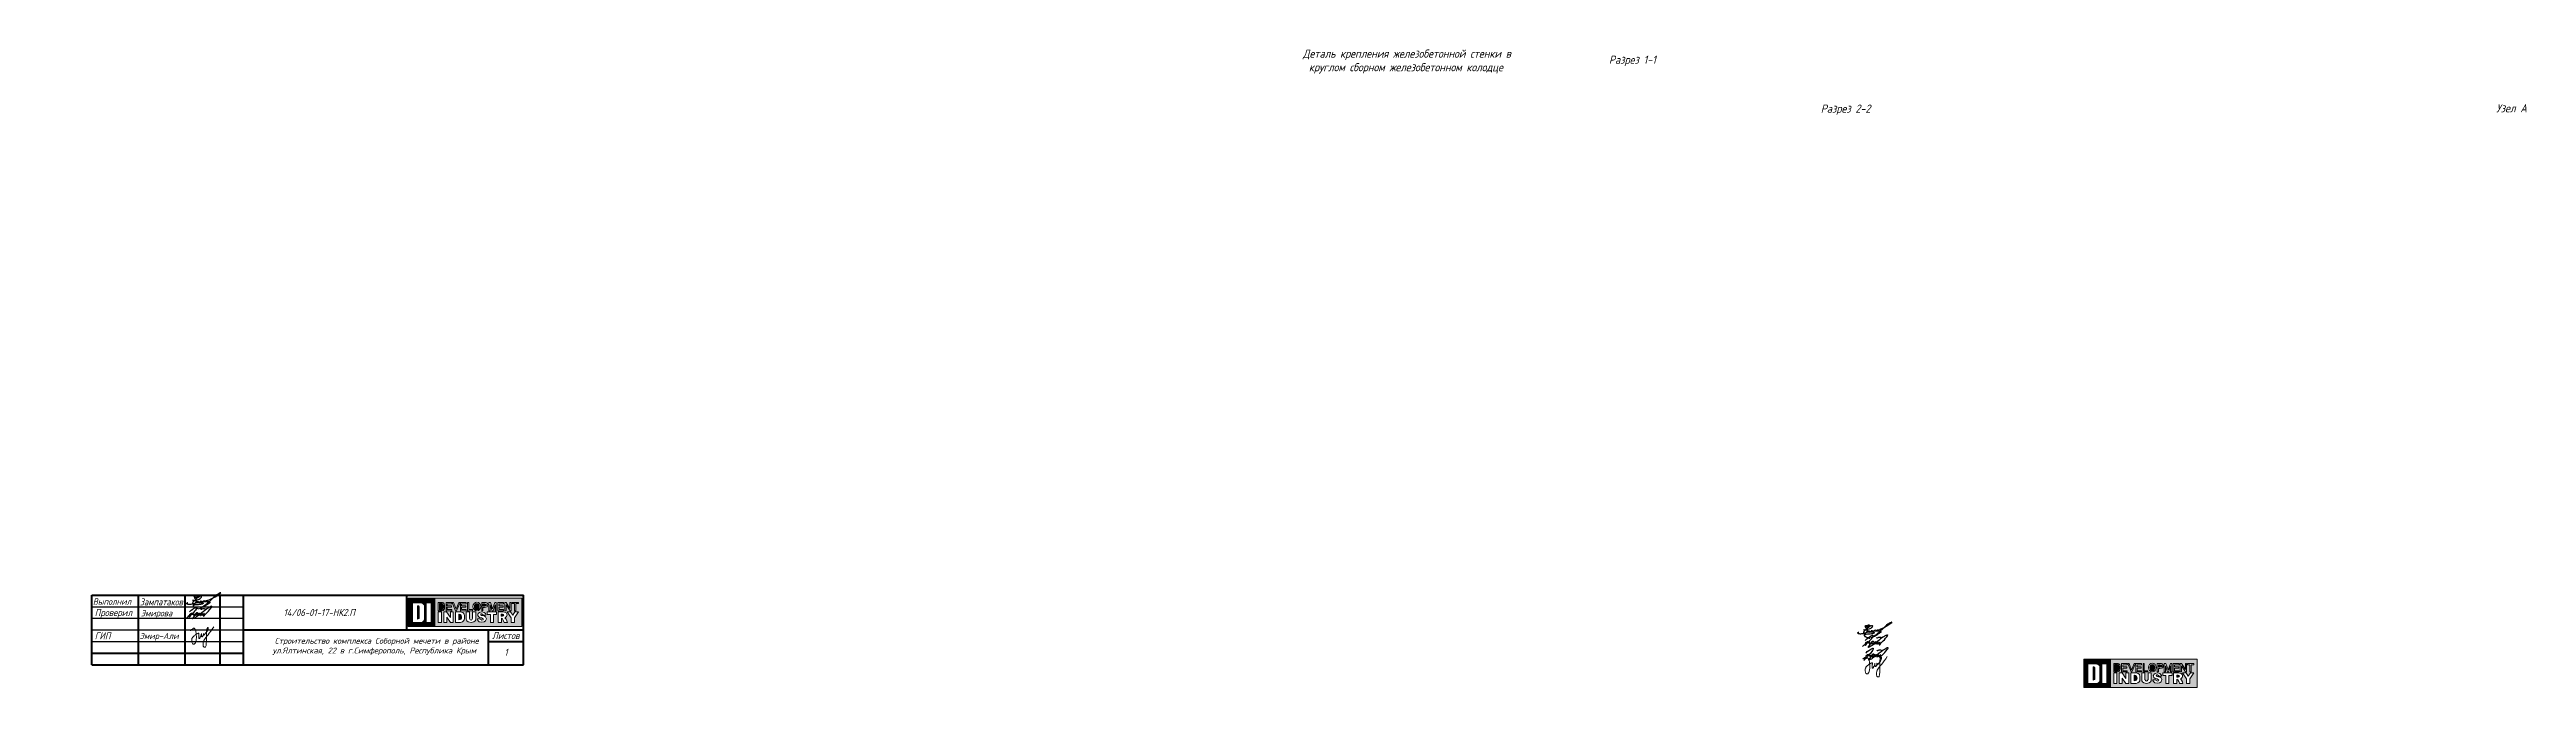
# Model space of a CAD drawing. Header units: millimetres. Extents: x 41097286 to 44249727, y 21258419 to 22595975.
# Drawn here: x 43718762 to 44249727, y 21995474 to 22132366 of the extents above; entities that cross this region are included whole.
import ezdxf
from ezdxf.enums import TextEntityAlignment as Align

# ---------------------------------------------------------------- set-up
doc = ezdxf.new("R2010")
doc.units = ezdxf.units.MM
doc.set_wipeout_variables(frame=1)
doc.layers.add('Слой 2', color=7, linetype='Continuous')
doc.styles.add('note', font='isocpeur.ttf', dxfattribs={"width": 0.9, "oblique": 15})

# ---------------------------------------------------------------- blocks, each defined once
blk = doc.blocks.new('DI')
at = {"layer": 'Слой 2', "true_color": 0xf7931d}
h = blk.add_hatch(color=30, dxfattribs=at)
h.dxf.hatch_style = 2
h.paths.add_polyline_path([(-1796, 420), (-1796, -450), (-975, -450), (-975, 420)])
edge = h.paths.add_edge_path()
edge.add_spline(control_points=[(-1300, -226), (-1300, -226), (-1303, -324), (-1401, -324), (-1498, -324), (-1668, -324), (-1668, -324), (-1668, -324), (-1668, 277), (-1668, 277), (-1668, 277), (-1399, 277), (-1399, 277), (-1399, 277), (-1300, 255), (-1300, 186), (-1300, 116), (-1300, -226), (-1300, -226)], knot_values=[0, 0, 0, 0, 1, 1, 1, 2, 2, 2, 3, 3, 3, 4, 4, 4, 5, 5, 5, 6, 6, 6, 6], degree=3, periodic=0)
h.paths.add_polyline_path([(-1087, -324), (-1243, -324), (-1243, 277), (-1087, 277)])
h = blk.add_hatch(color=30, dxfattribs=at)
h.dxf.hatch_style = 2
edge = h.paths.add_edge_path()
edge.add_spline(control_points=[(-1508, 186), (-1508, 186), (-1508, -223), (-1508, -223), (-1460, -223), (-1457, -193), (-1457, -193), (-1457, -193), (-1457, 119), (-1457, 156), (-1457, 192), (-1508, 186), (-1508, 186)], knot_values=[0, 0, 0, 0, 1, 1, 1, 2, 2, 2, 3, 3, 3, 4, 4, 4, 4], degree=3, periodic=0)
at = {"layer": 'Слой 2', "true_color": 0x231f20}
h = blk.add_hatch(color=250, dxfattribs=at)
h.dxf.hatch_style = 2
h.paths.add_polyline_path([(-975, 420), (-975, -450), (1699, -450), (1699, 420)])
h.paths.add_polyline_path([(1176, 292), (1217, 292), (1335, 110), (1335, 292), (1373, 292), (1373, 32), (1338, 32), (1217, 215), (1217, 32), (1176, 32)])
h.paths.add_polyline_path([(682, 292), (732, 292), (800, 97), (874, 292), (916, 292), (916, 32), (877, 32), (877, 215), (815, 32), (787, 32), (722, 215), (722, 32), (682, 32)])
edge = h.paths.add_edge_path()
edge.add_spline(control_points=[(465, 292), (465, 292), (583, 292), (583, 292), (583, 292), (654, 282), (654, 225), (654, 167), (623, 138), (551, 139), (502, 140), (502, 140), (502, 140), (502, 140), (502, 32), (502, 32), (502, 32), (465, 32), (465, 32), (465, 32), (465, 292), (465, 292)], knot_values=[0, 0, 0, 0, 1, 1, 1, 2, 2, 2, 3, 3, 3, 4, 4, 4, 5, 5, 5, 6, 6, 6, 7, 7, 7, 7], degree=3, periodic=0)
h.paths.add_polyline_path([(28, 292), (66, 292), (66, 69), (177, 69), (177, 32), (28, 32)])
h.paths.add_polyline_path([(-401, 292), (-326, 86), (-242, 292), (-203, 292), (-313, 32), (-339, 32), (-442, 292)])
h.paths.add_polyline_path([(-634, 292), (-457, 292), (-457, 252), (-596, 251), (-596, 186), (-466, 186), (-466, 146), (-596, 146), (-596, 69), (-457, 69), (-457, 32), (-634, 32)])
h.paths.add_polyline_path([(-775, -324), (-872, -324), (-872, 1), (-775, 1)])
edge = h.paths.add_edge_path()
edge.add_spline(control_points=[(-761, 32), (-830, 32), (-872, 32), (-872, 32), (-872, 32), (-872, 292), (-872, 292), (-872, 292), (-753, 292), (-753, 292), (-753, 292), (-678, 277), (-678, 207), (-678, 136), (-678, 112), (-678, 112), (-678, 112), (-693, 32), (-761, 32)], knot_values=[0, 0, 0, 0, 1, 1, 1, 2, 2, 2, 3, 3, 3, 4, 4, 4, 5, 5, 5, 6, 6, 6, 6], degree=3, periodic=0)
h.paths.add_polyline_path([(-409, -324), (-500, -324), (-612, -162), (-612, -324), (-704, -324), (-704, 1), (-615, 1), (-500, -172), (-500, 1), (-409, 1)])
edge = h.paths.add_edge_path()
edge.add_spline(control_points=[(-68, -224), (-68, -224), (-90, -324), (-186, -324), (-282, -324), (-342, -324), (-342, -324), (-342, -324), (-342, 0), (-342, 0), (-342, 0), (-173, 0), (-173, 0), (-173, 0), (-68, -18), (-68, -106), (-68, -194), (-68, -224), (-68, -224)], knot_values=[0, 0, 0, 0, 1, 1, 1, 2, 2, 2, 3, 3, 3, 4, 4, 4, 5, 5, 5, 6, 6, 6, 6], degree=3, periodic=0)
h.paths.add_polyline_path([(-16, 252), (-155, 251), (-155, 186), (-26, 186), (-26, 146), (-155, 146), (-155, 69), (-16, 69), (-16, 32), (-193, 32), (-193, 292), (-16, 292)])
edge = h.paths.add_edge_path()
edge.add_spline(control_points=[(282, -225), (282, -225), (282, -324), (136, -324), (-10, -324), (-10, -225), (-10, -225), (-10, -225), (-10, 0), (-10, 0), (-10, 0), (88, 0), (88, 0), (88, 0), (88, -149), (88, -202), (88, -255), (136, -254), (136, -254), (136, -254), (185, -255), (185, -202), (185, -149), (185, 0), (185, 0), (185, 0), (282, 0), (282, 0), (282, 0), (282, -225), (282, -225)], knot_values=[0, 0, 0, 0, 1, 1, 1, 2, 2, 2, 3, 3, 3, 4, 4, 4, 5, 5, 5, 6, 6, 6, 7, 7, 7, 8, 8, 8, 9, 9, 9, 10, 10, 10, 10], degree=3, periodic=0)
edge = h.paths.add_edge_path()
edge.add_spline(control_points=[(196, 164), (196, 237), (250, 296), (316, 296), (383, 296), (436, 237), (436, 164), (436, 91), (383, 32), (316, 32), (250, 32), (196, 91), (196, 164)], knot_values=[0, 0, 0, 0, 1, 1, 1, 2, 2, 2, 3, 3, 3, 4, 4, 4, 4], degree=3, periodic=0)
edge = h.paths.add_edge_path()
edge.add_spline(control_points=[(608, -212), (606, -232), (594, -321), (463, -321), (332, -321), (334, -212), (334, -212), (334, -212), (426, -210), (426, -210), (426, -210), (437, -253), (471, -254), (518, -254), (513, -228), (513, -228), (513, -228), (521, -198), (463, -184), (361, -184), (345, -93), (345, -93), (345, -93), (346, 1), (471, 1), (596, 1), (595, -99), (595, -99), (595, -99), (505, -99), (505, -99), (505, -99), (507, -67), (471, -63), (435, -58), (443, -67), (437, -76), (431, -86), (427, -104), (504, -116), (582, -116), (609, -192), (608, -212)], knot_values=[0, 0, 0, 0, 1, 1, 1, 2, 2, 2, 3, 3, 3, 4, 4, 4, 5, 5, 5, 6, 6, 6, 7, 7, 7, 8, 8, 8, 9, 9, 9, 10, 10, 10, 11, 11, 11, 12, 12, 12, 13, 13, 13, 14, 14, 14, 14], degree=3, periodic=0)
h.paths.add_polyline_path([(924, -81), (826, -81), (826, -324), (779, -324), (732, -324), (732, -81), (634, -81), (634, 0), (779, 0), (924, 0)])
h.paths.add_polyline_path([(962, 292), (1140, 292), (1140, 252), (1000, 251), (1000, 186), (1130, 186), (1130, 146), (1000, 146), (1000, 69), (1140, 69), (1140, 32), (962, 32)])
edge = h.paths.add_edge_path()
edge.add_spline(control_points=[(1157, -324), (1157, -324), (1118, -196), (1071, -196), (1071, -236), (1071, -324), (1071, -324), (1071, -324), (969, -324), (969, -324), (969, -324), (969, -321), (969, -321), (969, -321), (969, 0), (969, 0), (969, 0), (1082, -1), (1082, -1), (1082, -1), (1155, 6), (1200, -19), (1223, -31), (1247, -63), (1247, -92), (1247, -109), (1242, -126), (1234, -138), (1214, -171), (1181, -180), (1181, -180), (1181, -180), (1254, -258), (1259, -324), (1196, -324), (1157, -324), (1157, -324)], knot_values=[0, 0, 0, 0, 1, 1, 1, 2, 2, 2, 3, 3, 3, 4, 4, 4, 5, 5, 5, 6, 6, 6, 7, 7, 7, 8, 8, 8, 9, 9, 9, 10, 10, 10, 11, 11, 11, 12, 12, 12, 12], degree=3, periodic=0)
h.paths.add_polyline_path([(1473, -181), (1473, -324), (1422, -324), (1371, -324), (1371, -181), (1248, 1), (1356, 1), (1422, -99), (1488, 1), (1596, 1)])
h.paths.add_polyline_path([(1596, 254), (1516, 254), (1516, 32), (1474, 32), (1474, 254), (1399, 254), (1399, 292), (1596, 292)])
h = blk.add_hatch(color=250, dxfattribs=at)
h.dxf.hatch_style = 2
edge = h.paths.add_edge_path()
edge.add_spline(control_points=[(-758, 258), (-758, 258), (-836, 258), (-836, 258), (-836, 258), (-836, 66), (-836, 66), (-836, 66), (-808, 66), (-764, 66), (-719, 66), (-709, 125), (-709, 125), (-709, 125), (-709, 143), (-709, 195), (-709, 247), (-758, 258), (-758, 258)], knot_values=[0, 0, 0, 0, 1, 1, 1, 2, 2, 2, 3, 3, 3, 4, 4, 4, 5, 5, 5, 6, 6, 6, 6], degree=3, periodic=0)
h = blk.add_hatch(color=250, dxfattribs=at)
h.dxf.hatch_style = 2
edge = h.paths.add_edge_path()
edge.add_spline(control_points=[(316, 260), (274, 260), (240, 217), (240, 164), (240, 111), (274, 68), (316, 68), (358, 68), (392, 111), (392, 164), (392, 217), (358, 260), (316, 260)], knot_values=[0, 0, 0, 0, 1, 1, 1, 2, 2, 2, 3, 3, 3, 4, 4, 4, 4], degree=3, periodic=0)
h = blk.add_hatch(color=250, dxfattribs=at)
h.dxf.hatch_style = 2
edge = h.paths.add_edge_path()
edge.add_spline(control_points=[(614, 214), (614, 266), (504, 250), (504, 250), (504, 250), (504, 177), (504, 177), (504, 177), (614, 161), (614, 214)], knot_values=[0, 0, 0, 0, 1, 1, 1, 2, 2, 2, 3, 3, 3, 3], degree=3, periodic=0)
h = blk.add_hatch(color=250, dxfattribs=at)
h.dxf.hatch_style = 2
edge = h.paths.add_edge_path()
edge.add_spline(control_points=[(-244, -72), (-244, -72), (-244, -244), (-244, -244), (-172, -244), (-155, -219), (-155, -158), (-155, -57), (-244, -72), (-244, -72)], knot_values=[0, 0, 0, 0, 1, 1, 1, 2, 2, 2, 3, 3, 3, 3], degree=3, periodic=0)
h = blk.add_hatch(color=250, dxfattribs=at)
h.dxf.hatch_style = 2
edge = h.paths.add_edge_path()
edge.add_spline(control_points=[(1068, -71), (1068, -71), (1068, -127), (1068, -127), (1068, -127), (1151, -138), (1151, -99), (1151, -60), (1068, -71), (1068, -71)], knot_values=[0, 0, 0, 0, 1, 1, 1, 2, 2, 2, 3, 3, 3, 3], degree=3, periodic=0)
at = {"layer": 'Слой 2', "lineweight": 0}
for points in [[(-1796, 420), (-1796, -450), (-975, -450), (-975, 420), (-1796, 420)], [(-1087, -324), (-1243, -324), (-1243, 277), (-1087, 277), (-1087, -324)], [(-975, 420), (-975, -450), (1699, -450), (1699, 420), (-975, 420)], [(-775, -324), (-872, -324), (-872, 1), (-775, 1), (-775, -324)], [(-409, -324), (-500, -324), (-612, -162), (-612, -324), (-704, -324), (-704, 1), (-615, 1), (-500, -172), (-500, 1), (-409, 1), (-409, -324)], [(-634, 292), (-457, 292), (-457, 252), (-596, 251), (-596, 186), (-466, 186), (-466, 146), (-596, 146), (-596, 69), (-457, 69), (-457, 32), (-634, 32), (-634, 292)], [(-401, 292), (-326, 86), (-242, 292), (-203, 292), (-313, 32), (-339, 32), (-442, 292), (-401, 292)], [(-16, 252), (-155, 251), (-155, 186), (-26, 186), (-26, 146), (-155, 146), (-155, 69), (-16, 69), (-16, 32), (-193, 32), (-193, 292), (-16, 292), (-16, 252)], [(28, 292), (66, 292), (66, 69), (177, 69), (177, 32), (28, 32), (28, 292)], [(924, -81), (826, -81), (826, -324), (779, -324), (732, -324), (732, -81), (634, -81), (634, 0), (779, 0), (924, 0), (924, -81)], [(682, 292), (732, 292), (800, 97), (874, 292), (916, 292), (916, 32), (877, 32), (877, 215), (815, 32), (787, 32), (722, 215), (722, 32), (682, 32), (682, 292)], [(962, 292), (1140, 292), (1140, 252), (1000, 251), (1000, 186), (1130, 186), (1130, 146), (1000, 146), (1000, 69), (1140, 69), (1140, 32), (962, 32), (962, 292)], [(1176, 292), (1217, 292), (1335, 110), (1335, 292), (1373, 292), (1373, 32), (1338, 32), (1217, 215), (1217, 32), (1176, 32), (1176, 292)], [(1473, -181), (1473, -324), (1422, -324), (1371, -324), (1371, -181), (1248, 1), (1356, 1), (1422, -99), (1488, 1), (1596, 1), (1473, -181)], [(1596, 254), (1516, 254), (1516, 32), (1474, 32), (1474, 254), (1399, 254), (1399, 292), (1596, 292), (1596, 254)]]:
    blk.add_lwpolyline(points, dxfattribs=at)
for points, knots in [([(-1300, -226), (-1300, -226), (-1303, -324), (-1401, -324), (-1498, -324), (-1668, -324), (-1668, -324), (-1668, -324), (-1668, 277), (-1668, 277), (-1668, 277), (-1399, 277), (-1399, 277), (-1399, 277), (-1300, 255), (-1300, 186), (-1300, 116), (-1300, -226), (-1300, -226)], [0, 0, 0, 0, 1, 1, 1, 2, 2, 2, 3, 3, 3, 4, 4, 4, 5, 5, 5, 6, 6, 6, 6]), ([(-1508, 186), (-1508, 186), (-1508, -223), (-1508, -223), (-1460, -223), (-1457, -193), (-1457, -193), (-1457, -193), (-1457, 119), (-1457, 156), (-1457, 192), (-1508, 186), (-1508, 186)], [0, 0, 0, 0, 1, 1, 1, 2, 2, 2, 3, 3, 3, 4, 4, 4, 4]), ([(-761, 32), (-830, 32), (-872, 32), (-872, 32), (-872, 32), (-872, 292), (-872, 292), (-872, 292), (-753, 292), (-753, 292), (-753, 292), (-678, 277), (-678, 207), (-678, 136), (-678, 112), (-678, 112), (-678, 112), (-693, 32), (-761, 32)], [0, 0, 0, 0, 1, 1, 1, 2, 2, 2, 3, 3, 3, 4, 4, 4, 5, 5, 5, 6, 6, 6, 6]), ([(-758, 258), (-758, 258), (-836, 258), (-836, 258), (-836, 258), (-836, 66), (-836, 66), (-836, 66), (-808, 66), (-764, 66), (-719, 66), (-709, 125), (-709, 125), (-709, 125), (-709, 143), (-709, 195), (-709, 247), (-758, 258), (-758, 258)], [0, 0, 0, 0, 1, 1, 1, 2, 2, 2, 3, 3, 3, 4, 4, 4, 5, 5, 5, 6, 6, 6, 6]), ([(-68, -224), (-68, -224), (-90, -324), (-186, -324), (-282, -324), (-342, -324), (-342, -324), (-342, -324), (-342, 0), (-342, 0), (-342, 0), (-173, 0), (-173, 0), (-173, 0), (-68, -18), (-68, -106), (-68, -194), (-68, -224), (-68, -224)], [0, 0, 0, 0, 1, 1, 1, 2, 2, 2, 3, 3, 3, 4, 4, 4, 5, 5, 5, 6, 6, 6, 6]), ([(282, -225), (282, -225), (282, -324), (136, -324), (-10, -324), (-10, -225), (-10, -225), (-10, -225), (-10, 0), (-10, 0), (-10, 0), (88, 0), (88, 0), (88, 0), (88, -149), (88, -202), (88, -255), (136, -254), (136, -254), (136, -254), (185, -255), (185, -202), (185, -149), (185, 0), (185, 0), (185, 0), (282, 0), (282, 0), (282, 0), (282, -225), (282, -225)], [0, 0, 0, 0, 1, 1, 1, 2, 2, 2, 3, 3, 3, 4, 4, 4, 5, 5, 5, 6, 6, 6, 7, 7, 7, 8, 8, 8, 9, 9, 9, 10, 10, 10, 10]), ([(196, 164), (196, 237), (250, 296), (316, 296), (383, 296), (436, 237), (436, 164), (436, 91), (383, 32), (316, 32), (250, 32), (196, 91), (196, 164)], [0, 0, 0, 0, 1, 1, 1, 2, 2, 2, 3, 3, 3, 4, 4, 4, 4]), ([(316, 260), (274, 260), (240, 217), (240, 164), (240, 111), (274, 68), (316, 68), (358, 68), (392, 111), (392, 164), (392, 217), (358, 260), (316, 260)], [0, 0, 0, 0, 1, 1, 1, 2, 2, 2, 3, 3, 3, 4, 4, 4, 4]), ([(608, -212), (606, -232), (594, -321), (463, -321), (332, -321), (334, -212), (334, -212), (334, -212), (426, -210), (426, -210), (426, -210), (437, -253), (471, -254), (518, -254), (513, -228), (513, -228), (513, -228), (521, -198), (463, -184), (361, -184), (345, -93), (345, -93), (345, -93), (346, 1), (471, 1), (596, 1), (595, -99), (595, -99), (595, -99), (505, -99), (505, -99), (505, -99), (507, -67), (471, -63), (435, -58), (443, -67), (437, -76), (431, -86), (427, -104), (504, -116), (582, -116), (609, -192), (608, -212)], [0, 0, 0, 0, 1, 1, 1, 2, 2, 2, 3, 3, 3, 4, 4, 4, 5, 5, 5, 6, 6, 6, 7, 7, 7, 8, 8, 8, 9, 9, 9, 10, 10, 10, 11, 11, 11, 12, 12, 12, 13, 13, 13, 14, 14, 14, 14]), ([(465, 292), (465, 292), (583, 292), (583, 292), (583, 292), (654, 282), (654, 225), (654, 167), (623, 138), (551, 139), (502, 140), (502, 140), (502, 140), (502, 140), (502, 32), (502, 32), (502, 32), (465, 32), (465, 32), (465, 32), (465, 292), (465, 292)], [0, 0, 0, 0, 1, 1, 1, 2, 2, 2, 3, 3, 3, 4, 4, 4, 5, 5, 5, 6, 6, 6, 7, 7, 7, 7]), ([(614, 214), (614, 266), (504, 250), (504, 250), (504, 250), (504, 177), (504, 177), (504, 177), (614, 161), (614, 214)], [0, 0, 0, 0, 1, 1, 1, 2, 2, 2, 3, 3, 3, 3]), ([(1157, -324), (1157, -324), (1118, -196), (1071, -196), (1071, -236), (1071, -324), (1071, -324), (1071, -324), (969, -324), (969, -324), (969, -324), (969, -321), (969, -321), (969, -321), (969, 0), (969, 0), (969, 0), (1082, -1), (1082, -1), (1082, -1), (1155, 6), (1200, -19), (1223, -31), (1247, -63), (1247, -92), (1247, -109), (1242, -126), (1234, -138), (1214, -171), (1181, -180), (1181, -180), (1181, -180), (1254, -258), (1259, -324), (1196, -324), (1157, -324), (1157, -324)], [0, 0, 0, 0, 1, 1, 1, 2, 2, 2, 3, 3, 3, 4, 4, 4, 5, 5, 5, 6, 6, 6, 7, 7, 7, 8, 8, 8, 9, 9, 9, 10, 10, 10, 11, 11, 11, 12, 12, 12, 12]), ([(-244, -72), (-244, -72), (-244, -244), (-244, -244), (-172, -244), (-155, -219), (-155, -158), (-155, -57), (-244, -72), (-244, -72)], [0, 0, 0, 0, 1, 1, 1, 2, 2, 2, 3, 3, 3, 3]), ([(1068, -71), (1068, -71), (1068, -127), (1068, -127), (1068, -127), (1151, -138), (1151, -99), (1151, -60), (1068, -71), (1068, -71)], [0, 0, 0, 0, 1, 1, 1, 2, 2, 2, 3, 3, 3, 3])]:
    blk.add_open_spline(points, degree=3, knots=knots, dxfattribs=at)
blk = doc.blocks.new('6')
at = {"color": 150, "lineweight": 9}
for points in [[(226.9, -190.1), (227.4, -189.8), (227.7, -189.7), (228.3, -189.5), (229.2, -189.3), (229.8, -189.2), (230.2, -189.2), (230.3, -189.2), (230.4, -189.2), (230.5, -189.3), (230.5, -189.4), (230.5, -189.4), (230.5, -189.5), (230.5, -189.6), (230.4, -189.7), (230.3, -189.9), (229.9, -190.1), (229.7, -190.2), (229.4, -190.4), (229.1, -190.5), (228.8, -190.7), (228.5, -190.8), (228.3, -190.8), (228, -190.9), (227.7, -190.9), (227.4, -191), (227.2, -191), (227.4, -191.2), (227.6, -191.3), (227.8, -191.4), (227.9, -191.6), (228.1, -191.8), (228.4, -192.1), (228.5, -192.4), (228.6, -192.8), (228.7, -193.3), (228.7, -193.7), (228.7, -194), (228.6, -194.3), (228.5, -194.7), (228.3, -194.9), (228.1, -195.3), (227.5, -195.8), (227.2, -196), (226.7, -196.1), (226, -196.3), (225.4, -196.3), (224.6, -196.4), (224.1, -196.4), (223.5, -196.5), (223.1, -196.5), (222.7, -196.4), (222.4, -196.4), (222.1, -196.3), (221.9, -196.2), (221.6, -196.1), (221.4, -195.9), (221.3, -195.7), (221.3, -195.5), (221.4, -195.3), (221.5, -195.1), (221.7, -195), (221.9, -194.9), (222.1, -194.9)], [(226.7, -193.2), (226.7, -193.1), (226.6, -193.1), (226.5, -193), (226.3, -192.9), (226.2, -193), (226.1, -193), (226, -193.2), (226, -193.3), (226.1, -193.4), (226.3, -193.5), (226.5, -193.5), (227.1, -193.4), (228, -193.1), (229.3, -192.7), (230.3, -192.4), (231.1, -192.1), (231.9, -191.7), (232.3, -191.3), (232.7, -190.9), (233.1, -190.6), (233.1, -190.3), (233.2, -190.1), (233.1, -190), (233.1, -189.9), (233, -189.8), (232.8, -189.8), (232.5, -189.7), (232.3, -189.8), (231.6, -190), (230.9, -190.4), (230.4, -190.7), (229.8, -191.2), (229.1, -191.7), (228.2, -192.4), (227.1, -193.5), (226.6, -194), (226.3, -194.3), (226.1, -194.5), (226, -194.8), (225.9, -195), (225.9, -195.2), (226, -195.4), (226.2, -195.5), (226.4, -195.6), (226.6, -195.6), (226.9, -195.6), (227.6, -195.4), (228.7, -195.1), (230, -194.6), (230.4, -194.4), (230.5, -194.3), (230.6, -194.2), (230.6, -194.2), (230.5, -194.1), (230.4, -194.1), (230.3, -194.1), (230, -194.1), (229.8, -194.1), (229.6, -194.2), (229.4, -194.2), (229.3, -194.3), (229.3, -194.4), (229.4, -194.6), (229.4, -194.6), (229.6, -194.7), (229.9, -194.8), (230.6, -194.9), (231.3, -194.8), (231.8, -194.8), (232.2, -194.8), (232.8, -194.8), (233.2, -194.9), (233.5, -194.9), (233.8, -195), (234, -195), (234.2, -195.2), (234.4, -195.3), (234.5, -195.4), (234.4, -195.6), (234.3, -195.7), (234.2, -195.8), (233.9, -195.9), (233.5, -196.1), (232.8, -196.3), (232.2, -196.4), (231.3, -196.5), (230.4, -196.6), (229.6, -196.7), (229, -196.7), (228, -196.8), (227.5, -196.9), (227.1, -197), (226.7, -197.1), (226.4, -197.2), (226.3, -197.3), (226.3, -197.5), (226.4, -197.7), (226.5, -197.9), (226.6, -198), (226.9, -198.4), (227.4, -198.6), (227.8, -198.8), (228.3, -199), (229, -199.3), (229.7, -199.5), (230.2, -199.7), (230.8, -199.8)], [(230, -194.6), (230.6, -194.5), (231.2, -194.4), (232, -194.2), (232.3, -194), (232.6, -194), (232.7, -193.9), (232.9, -193.9), (232.9, -193.8), (232.9, -193.8), (232.9, -193.7), (232.9, -193.7), (232.8, -193.8), (232.6, -193.8), (232.4, -193.9), (232.2, -194), (232.1, -194), (231.9, -194.1), (231.9, -194.2), (231.9, -194.3), (232, -194.4), (232.2, -194.4), (232.4, -194.4), (232.6, -194.3), (233.4, -194.2), (234, -194), (234.8, -193.6), (235.2, -193.4), (235.6, -193.3), (235.2, -193.4), (234.6, -193.7), (234.5, -193.8), (234.5, -193.8), (234.5, -193.9), (234.5, -194), (234.6, -194), (234.6, -194), (234.8, -194), (235.2, -194), (235.3, -194), (235.7, -193.9), (236.8, -193.5), (237.6, -193.2), (236.8, -193.5), (236.2, -193.7), (235.9, -193.8), (235.9, -193.9), (235.9, -193.9), (235.9, -194), (235.9, -194), (236, -194), (236.1, -194), (236.3, -193.9), (238.4, -193), (239.8, -192.4), (242.5, -191.1), (244.1, -190.2), (246.2, -188.8), (247.9, -187.7), (248.5, -187.2), (248.6, -187.1), (248.7, -187), (248.7, -187), (248.6, -187), (248.6, -187), (248.4, -187), (248.1, -187.1), (247.4, -187.5), (246.4, -188), (245.5, -188.6), (244.4, -189.4), (243.7, -190), (243.1, -190.6), (241.8, -191.8), (238.6, -194.8), (237.8, -195.5), (237.4, -195.9), (236.8, -196.3), (236.1, -197), (235, -197.8), (234.3, -198.3), (233.1, -199.2), (232.5, -199.6), (232.2, -199.8), (231.9, -199.9), (231.8, -199.9), (231.8, -199.7), (231.9, -199.6), (232.1, -199.4), (232.3, -199.3), (234.6, -198.1), (237.3, -196.5), (237.9, -196.1), (238.6, -195.7), (239.3, -195.3), (239.8, -195), (240, -194.9), (240.1, -194.8), (240.1, -194.7), (240.1, -194.7), (240, -194.6), (240, -194.6), (240, -194.5), (239.9, -194.5), (239.7, -194.4), (239.4, -194.4), (238.7, -194.3), (237.9, -194.3), (237.1, -194.3), (236.1, -194.3), (233.4, -194.1)]]:
    blk.add_lwpolyline(points, dxfattribs=at)
at = {"color": 150}
for points in [[(226.9, -190.1), (227.4, -189.8), (227.7, -189.7), (228.3, -189.5), (229.2, -189.3), (229.8, -189.2), (230.2, -189.2), (230.3, -189.2), (230.4, -189.2), (230.5, -189.3), (230.5, -189.4), (230.5, -189.4), (230.5, -189.5), (230.5, -189.6), (230.4, -189.7), (230.3, -189.9), (229.9, -190.1), (229.7, -190.2), (229.4, -190.4), (229.1, -190.5), (228.8, -190.7), (228.5, -190.8), (228.3, -190.8), (228, -190.9), (227.7, -190.9), (227.4, -191), (227.2, -191), (227.4, -191.2), (227.6, -191.3), (227.8, -191.4), (227.9, -191.6), (228.1, -191.8), (228.4, -192.1), (228.5, -192.4), (228.6, -192.8), (228.7, -193.3), (228.7, -193.7), (228.7, -194), (228.6, -194.3), (228.5, -194.7), (228.3, -194.9), (228.1, -195.3), (227.5, -195.8), (227.2, -196), (226.7, -196.1), (226, -196.3), (225.4, -196.3), (224.6, -196.4), (224.1, -196.4), (223.5, -196.5), (223.1, -196.5), (222.7, -196.4), (222.4, -196.4), (222.1, -196.3), (221.9, -196.2), (221.6, -196.1), (221.4, -195.9), (221.3, -195.7), (221.3, -195.5), (221.4, -195.3), (221.5, -195.1), (221.7, -195), (221.9, -194.9), (222.1, -194.9)], [(226.7, -193.2), (226.7, -193.1), (226.6, -193.1), (226.5, -193), (226.3, -192.9), (226.2, -193), (226.1, -193), (226, -193.2), (226, -193.3), (226.1, -193.4), (226.3, -193.5), (226.5, -193.5), (227.1, -193.4), (228, -193.1), (229.3, -192.7), (230.3, -192.4), (231.1, -192.1), (231.9, -191.7), (232.3, -191.3), (232.7, -190.9), (233.1, -190.6), (233.1, -190.3), (233.2, -190.1), (233.1, -190), (233.1, -189.9), (233, -189.8), (232.8, -189.8), (232.5, -189.7), (232.3, -189.8), (231.6, -190), (230.9, -190.4), (230.4, -190.7), (229.8, -191.2), (229.1, -191.7), (228.2, -192.4), (227.1, -193.5), (226.6, -194), (226.3, -194.3), (226.1, -194.5), (226, -194.8), (225.9, -195), (225.9, -195.2), (226, -195.4), (226.2, -195.5), (226.4, -195.6), (226.6, -195.6), (226.9, -195.6), (227.6, -195.4), (228.7, -195.1), (230, -194.6), (230.4, -194.4), (230.5, -194.3), (230.6, -194.2), (230.6, -194.2), (230.5, -194.1), (230.4, -194.1), (230.3, -194.1), (230, -194.1), (229.8, -194.1), (229.6, -194.2), (229.4, -194.2), (229.3, -194.3), (229.3, -194.4), (229.4, -194.6), (229.4, -194.6), (229.6, -194.7), (229.9, -194.8), (230.6, -194.9), (231.3, -194.8), (231.8, -194.8), (232.2, -194.8), (232.8, -194.8), (233.2, -194.9), (233.5, -194.9), (233.8, -195), (234, -195), (234.2, -195.2), (234.4, -195.3), (234.5, -195.4), (234.4, -195.6), (234.3, -195.7), (234.2, -195.8), (233.9, -195.9), (233.5, -196.1), (232.8, -196.3), (232.2, -196.4), (231.3, -196.5), (230.4, -196.6), (229.6, -196.7), (229, -196.7), (228, -196.8), (227.5, -196.9), (227.1, -197), (226.7, -197.1), (226.4, -197.2), (226.3, -197.3), (226.3, -197.5), (226.4, -197.7), (226.5, -197.9), (226.6, -198), (226.9, -198.4), (227.4, -198.6), (227.8, -198.8), (228.3, -199), (229, -199.3), (229.7, -199.5), (230.2, -199.7), (230.8, -199.8)], [(230, -194.6), (230.6, -194.5), (231.2, -194.4), (232, -194.2), (232.3, -194), (232.6, -194), (232.7, -193.9), (232.9, -193.9), (232.9, -193.8), (232.9, -193.8), (232.9, -193.7), (232.9, -193.7), (232.8, -193.8), (232.6, -193.8), (232.4, -193.9), (232.2, -194), (232.1, -194), (231.9, -194.1), (231.9, -194.2), (231.9, -194.3), (232, -194.4), (232.2, -194.4), (232.4, -194.4), (232.6, -194.3), (233.4, -194.2), (234, -194), (234.8, -193.6), (235.2, -193.4), (235.6, -193.3), (235.2, -193.4), (234.6, -193.7), (234.5, -193.8), (234.5, -193.8), (234.5, -193.9), (234.5, -194), (234.6, -194), (234.6, -194), (234.8, -194), (235.2, -194), (235.3, -194), (235.7, -193.9), (236.8, -193.5), (237.6, -193.2), (236.8, -193.5), (236.2, -193.7), (235.9, -193.8), (235.9, -193.9), (235.9, -193.9), (235.9, -194), (235.9, -194), (236, -194), (236.1, -194), (236.3, -193.9), (238.4, -193), (239.8, -192.4), (242.5, -191.1), (244.1, -190.2), (246.2, -188.8), (247.9, -187.7), (248.5, -187.2), (248.6, -187.1), (248.7, -187), (248.7, -187), (248.6, -187), (248.6, -187), (248.4, -187), (248.1, -187.1), (247.4, -187.5), (246.4, -188), (245.5, -188.6), (244.4, -189.4), (243.7, -190), (243.1, -190.6), (241.8, -191.8), (238.6, -194.8), (237.8, -195.5), (237.4, -195.9), (236.8, -196.3), (236.1, -197), (235, -197.8), (234.3, -198.3), (233.1, -199.2), (232.5, -199.6), (232.2, -199.8), (231.9, -199.9), (231.8, -199.9), (231.8, -199.7), (231.9, -199.6), (232.1, -199.4), (232.3, -199.3), (234.6, -198.1), (237.3, -196.5), (237.9, -196.1), (238.6, -195.7), (239.3, -195.3), (239.8, -195), (240, -194.9), (240.1, -194.8), (240.1, -194.7), (240.1, -194.7), (240, -194.6), (240, -194.6), (240, -194.5), (239.9, -194.5), (239.7, -194.4), (239.4, -194.4), (238.7, -194.3), (237.9, -194.3), (237.1, -194.3), (236.1, -194.3), (233.4, -194.1)]]:
    blk.add_lwpolyline(points, dxfattribs=at)
blk = doc.blocks.new('5')
at = {"color": 160, "lineweight": 9}
for points in [[(39.2, -189.1), (39.8, -188.4), (40.4, -187.8), (41.7, -186.8), (42.3, -186.4), (43.3, -185.8), (44.3, -185.2), (44.7, -185), (44.9, -185), (45, -185.1), (45.1, -185.3), (45.1, -185.6), (45, -185.9), (44.9, -186.3), (44.4, -187), (44, -187.7), (43.2, -188.6), (42.6, -189.4), (41.9, -190.1), (40, -191.9), (39, -193.1), (39.3, -192.6), (39.5, -192.3), (39.5, -192.1), (39.5, -192), (39.5, -191.9), (39.4, -191.9), (39.2, -192), (38.2, -192.8), (37.7, -193.1), (37, -193.8)], [(39.3, -191.2), (39.6, -190.8), (40, -190.5), (40.3, -190.3), (40.7, -190.1), (41, -190), (41.2, -190), (41.3, -190.1), (41.3, -190.3), (41.4, -190.6)], [(41.8, -191.3), (41.9, -191), (42, -190.9), (42.2, -190.7), (42.5, -190.6), (42.6, -190.6), (42.8, -190.6), (42.8, -190.6), (42.8, -190.6), (42.8, -190.7), (42.5, -190.9), (42.4, -191), (42.3, -191.2), (42.3, -191.4), (42.3, -191.5), (42.4, -191.6), (42.6, -191.6), (42.8, -191.5), (43.7, -191), (44.3, -190.7), (44.7, -190.5), (45.1, -189.9), (44.4, -190.7), (44.1, -191.2), (44.1, -191.4), (44.1, -191.5), (44.3, -191.6), (44.5, -191.6), (44.7, -191.5), (45.3, -191.2), (47.4, -190.1), (46.7, -190.8), (46.3, -191.3), (46.2, -191.6), (46.3, -191.8), (46.5, -191.7), (46.7, -191.6), (48.3, -190.8), (49.3, -190.1), (48.4, -190.9), (48, -191.3), (47.9, -191.6), (47.9, -191.8), (48.1, -191.8), (48.4, -191.7), (49.2, -191.3), (51, -190.3), (50, -191.1), (49.7, -191.5), (49.6, -191.7), (49.8, -191.9), (50, -191.8), (50.3, -191.7), (51.5, -191.2), (50.6, -191.8), (50.3, -192.2), (50.2, -192.4), (50.2, -192.5), (50.4, -192.5), (50.5, -192.4), (51.5, -191.2), (53.1, -189.5), (54.2, -188.5), (55, -187.4), (56, -186.2), (56.5, -185.5), (56.7, -185.1), (56.8, -184.9), (56.8, -184.8), (56.6, -184.7), (56.3, -184.8), (56, -184.9), (55.2, -185.3), (52.9, -186.6), (51.2, -187.9), (49.8, -189), (47.8, -190.6), (45.4, -192.4), (44.5, -193), (43.6, -193.6), (42.8, -194), (42.2, -194.3), (41.5, -194.5), (42, -193.9), (43.4, -191.8), (44.1, -190.6), (44.4, -190), (44.6, -189.8), (44.8, -189.7), (45, -189.6), (45.3, -189.6), (45.5, -189.7), (45.7, -189.9), (45.8, -190.1), (45.8, -190.4), (45.8, -190.5), (45.9, -190.7), (46, -190.9), (46.2, -191), (46.6, -191), (46.9, -191)], [(48, -186.7), (48.2, -186.9), (48.5, -186.9), (48.8, -186.9), (49.2, -186.7), (49.7, -186.5), (50.4, -186.5), (50.8, -186.5), (51.4, -186.6), (51.8, -186.8)]]:
    blk.add_lwpolyline(points, dxfattribs=at)
at = {"color": 160}
for points in [[(39.2, -189.1), (39.8, -188.4), (40.4, -187.8), (41.7, -186.8), (42.3, -186.4), (43.3, -185.8), (44.3, -185.2), (44.7, -185), (44.9, -185), (45, -185.1), (45.1, -185.3), (45.1, -185.6), (45, -185.9), (44.9, -186.3), (44.4, -187), (44, -187.7), (43.2, -188.6), (42.6, -189.4), (41.9, -190.1), (40, -191.9), (39, -193.1), (39.3, -192.6), (39.5, -192.3), (39.5, -192.1), (39.5, -192), (39.5, -191.9), (39.4, -191.9), (39.2, -192), (38.2, -192.8), (37.7, -193.1), (37, -193.8)], [(39.3, -191.2), (39.6, -190.8), (40, -190.5), (40.3, -190.3), (40.7, -190.1), (41, -190), (41.2, -190), (41.3, -190.1), (41.3, -190.3), (41.4, -190.6)], [(41.8, -191.3), (41.9, -191), (42, -190.9), (42.2, -190.7), (42.5, -190.6), (42.6, -190.6), (42.8, -190.6), (42.8, -190.6), (42.8, -190.6), (42.8, -190.7), (42.5, -190.9), (42.4, -191), (42.3, -191.2), (42.3, -191.4), (42.3, -191.5), (42.4, -191.6), (42.6, -191.6), (42.8, -191.5), (43.7, -191), (44.3, -190.7), (44.7, -190.5), (45.1, -189.9), (44.4, -190.7), (44.1, -191.2), (44.1, -191.4), (44.1, -191.5), (44.3, -191.6), (44.5, -191.6), (44.7, -191.5), (45.3, -191.2), (47.4, -190.1), (46.7, -190.8), (46.3, -191.3), (46.2, -191.6), (46.3, -191.8), (46.5, -191.7), (46.7, -191.6), (48.3, -190.8), (49.3, -190.1), (48.4, -190.9), (48, -191.3), (47.9, -191.6), (47.9, -191.8), (48.1, -191.8), (48.4, -191.7), (49.2, -191.3), (51, -190.3), (50, -191.1), (49.7, -191.5), (49.6, -191.7), (49.8, -191.9), (50, -191.8), (50.3, -191.7), (51.5, -191.2), (50.6, -191.8), (50.3, -192.2), (50.2, -192.4), (50.2, -192.5), (50.4, -192.5), (50.5, -192.4), (51.5, -191.2), (53.1, -189.5), (54.2, -188.5), (55, -187.4), (56, -186.2), (56.5, -185.5), (56.7, -185.1), (56.8, -184.9), (56.8, -184.8), (56.6, -184.7), (56.3, -184.8), (56, -184.9), (55.2, -185.3), (52.9, -186.6), (51.2, -187.9), (49.8, -189), (47.8, -190.6), (45.4, -192.4), (44.5, -193), (43.6, -193.6), (42.8, -194), (42.2, -194.3), (41.5, -194.5), (42, -193.9), (43.4, -191.8), (44.1, -190.6), (44.4, -190), (44.6, -189.8), (44.8, -189.7), (45, -189.6), (45.3, -189.6), (45.5, -189.7), (45.7, -189.9), (45.8, -190.1), (45.8, -190.4), (45.8, -190.5), (45.9, -190.7), (46, -190.9), (46.2, -191), (46.6, -191), (46.9, -191)], [(48, -186.7), (48.2, -186.9), (48.5, -186.9), (48.8, -186.9), (49.2, -186.7), (49.7, -186.5), (50.4, -186.5), (50.8, -186.5), (51.4, -186.6), (51.8, -186.8)]]:
    blk.add_lwpolyline(points, dxfattribs=at)
blk = doc.blocks.new('подпись')
at = {"lineweight": 18, "ltscale": 75}
for p, q in [((-396, 381), (-377, 401)), ((-377, 401), (-348, 429)), ((-348, 429), (-329, 448)), ((-329, 448), (-301, 477)), ((-301, 477), (-282, 496)), ((-282, 496), (-196, 553)), ((-196, 553), (-167, 572)), ((-167, 572), (-129, 591)), ((-129, 591), (-72, 591)), ((-72, 591), (-52, 582)), ((-52, 582), (-43, 563)), ((-43, 563), (-24, 544)), ((-24, 544), (-5, 525)), ((-24, -19), (24, 19)), ((-5, 525), (5, 496)), ((5, 496), (24, 467)), ((24, 467), (43, 429)), ((24, 19), (72, 57)), ((43, 429), (62, 353)), ((62, 353), (81, 296)), ((72, 57), (167, 114)), ((81, 296), (100, 181)), ((100, 181), (100, 114)), ((100, 114), (110, 48)), ((110, 48), (110, -29)), ((167, 114), (205, 134)), ((205, 134), (234, 153)), ((234, 153), (262, 153)), ((262, 153), (282, 162)), ((282, 162), (320, 162)), ((320, 162), (339, 143)), ((339, 48), (329, 19)), ((329, 19), (329, -19)), ((339, 143), (339, 48)), ((520, -19), (539, 10)), ((539, 48), (549, 76)), ((539, 10), (539, 48)), ((549, 124), (558, 134)), ((549, 76), (549, 124)), ((558, 134), (558, -76)), ((701, -29), (711, 10)), ((711, 10), (730, 38)), ((730, 86), (721, 57)), ((721, 57), (721, 0)), ((740, 134), (730, 114)), ((730, 114), (730, 86)), ((730, 67), (740, 95)), ((730, 38), (730, 67)), ((740, 95), (740, 134)), ((759, -10), (778, 10)), ((778, 10), (797, 38)), ((797, 38), (825, 67)), ((825, 67), (845, 95)), ((845, 95), (883, 134)), ((883, 134), (911, 172)), ((911, 172), (950, 219)), ((950, 219), (1026, 315)), ((988, 353), (978, 296)), ((978, 296), (978, -563)), ((997, 439), (988, 401)), ((988, 401), (988, 353)), ((1007, 496), (997, 467)), ((997, 467), (997, 439)), ((1016, 525), (1007, 496)), ((1035, 544), (1016, 525)), ((1016, -95), (1121, 29)), ((1026, 315), (1064, 372)), ((1045, 572), (1035, 544)), ((1064, 591), (1045, 572)), ((1074, 610), (1064, 591)), ((1064, 372), (1083, 420)), ((1083, 629), (1074, 610)), ((1112, 658), (1083, 629)), ((1083, 420), (1102, 467)), ((1102, 467), (1121, 515)), ((1131, 658), (1112, 658)), ((1121, 515), (1131, 553)), ((1121, 29), (1226, 172)), ((1131, 553), (1131, 658)), ((1226, 172), (1350, 334)), ((1350, 334), (1484, 515)), ((1484, 515), (1608, 706)), ((-272, -343), (-262, -296)), ((-272, -544), (-272, -343)), ((-262, -591), (-272, -544)), ((-262, -296), (-234, -248)), ((-243, -668), (-262, -591)), ((-224, -706), (-243, -668)), ((-234, -248), (-215, -210)), ((-215, -734), (-224, -706)), ((-215, -210), (-186, -172)), ((-196, -753), (-215, -734)), ((-167, -763), (-196, -753)), ((-186, -172), (-72, -57)), ((-52, -763), (-167, -763)), ((-72, -57), (-24, -19)), ((-33, -753), (-52, -763)), ((-14, -725), (-33, -753)), ((14, -696), (-14, -725)), ((33, -649), (14, -696)), ((52, -601), (33, -649)), ((72, -534), (52, -601)), ((91, -467), (72, -534)), ((100, -401), (91, -467)), ((110, -324), (100, -401)), ((110, -29), (119, -95)), ((119, -248), (110, -324)), ((119, -95), (119, -248)), ((329, -19), (320, -57)), ((320, -57), (320, -248)), ((320, -248), (339, -286)), ((339, -286), (348, -296)), ((348, -296), (377, -296)), ((377, -296), (386, -286)), ((386, -286), (406, -257)), ((406, -257), (425, -229)), ((425, -229), (444, -181)), ((444, -181), (472, -143)), ((472, -143), (491, -105)), ((491, -105), (511, -57)), ((511, -57), (520, -19)), ((558, -76), (568, -105)), ((568, -105), (577, -124)), ((577, -124), (587, -143)), ((587, -143), (596, -153)), ((596, -153), (625, -153)), ((625, -153), (644, -134)), ((644, -134), (654, -114)), ((654, -114), (673, -86)), ((673, -86), (682, -57)), ((682, -57), (701, -29)), ((692, -658), (711, -591)), ((692, -839), (692, -658)), ((701, -887), (692, -839)), ((711, -935), (701, -887)), ((711, -591), (730, -525)), ((721, -963), (711, -935)), ((721, 0), (730, -10)), ((740, -992), (721, -963)), ((730, -10), (759, -10)), ((730, -525), (759, -448)), ((759, -1011), (740, -992)), ((759, -448), (806, -372)), ((787, -1020), (759, -1011)), ((806, -1030), (787, -1020)), ((806, -372), (864, -286)), ((835, -1040), (806, -1030)), ((873, -1040), (835, -1040)), ((864, -286), (930, -200)), ((892, -1030), (873, -1040)), ((911, -992), (892, -1030)), ((930, -944), (911, -992)), ((930, -200), (1016, -95)), ((950, -877), (930, -944)), ((959, -782), (950, -877)), ((969, -677), (959, -782)), ((978, -563), (969, -677))]:
    blk.add_line(p, q, dxfattribs=at)

msp = doc.modelspace()

# ---------------------------------------------------------------- linework, layer by layer
at = {"color": 7, "linetype": 'Continuous', "lineweight": 60}
for p, q in [((43820363.204, 22000318.72), (43820363.204, 22015318.72)), ((43812863.204, 22000318.72), (43812863.204, 22007818.72)), ((43812863.204, 22005318.72), (43820363.204, 22005318.72))]:
    msp.add_line(p, q, dxfattribs=at)

# ---------------------------------------------------------------- block references
at = {"color": 5, "xscale": 266.3352272727274, "yscale": 266.3352272727274, "zscale": 266.3352272727274}
msp.add_blockref('6', (44047468.44, 22059279.001), dxfattribs=at)
at = {"xscale": 273.4375, "yscale": 273.4375, "zscale": 273.4375}
for p in [(44097273.483, 22057269.588), (44097369.226, 22054518.497)]:
    msp.add_blockref('5', p, dxfattribs=at)
at = {"lineweight": 18, "xscale": 2.5, "yscale": 2.5, "zscale": 2.5}
msp.add_blockref('подпись', (44108665.116, 22000330.925), dxfattribs=at)
at = {"color": 0, "lineweight": -2, "xscale": 6.957328385899812, "yscale": 6.957328385899812, "zscale": 6.957328385899812}
msp.add_blockref('DI', (44167332.714, 21998605.731), dxfattribs=at)

# ---------------------------------------------------------------- texts
at = {"color": 7, "linetype": 'Continuous', "lineweight": 25, "style": 'note', "oblique": 15, "width": 0.9}
for s, p in [('Листов', (43816558.912, 22006613.507)), ('1', (43816613.204, 22003040.532))]:
    msp.add_text(s, height=1500, dxfattribs=at).set_placement(p, align=Align.MIDDLE_CENTER)
at = {"color": 7, "lineweight": 13, "char_height": 1750, "width": 51802.8503, "attachment_point": 1, "style": 'note'}
for s, insert in [('\\pi3306.2;Деталь крепления железобетонной стенки в \\P\\pi4601.3;круглом сборном железобетонном колодце', (43984128.824, 22132354.268)), ('\\pi20393;Разрез 1-1', (44032649.917, 22131044.443)), ('\\pi20078;Разрез 2-2', (44078372.35, 22120548.558)), ('\\pi22399;Узел А', (44220868.201, 22120640.345))]:
    msp.add_mtext(s, dxfattribs=dict(at, insert=insert))

# ---------------------------------------------------------------- wipeouts: each hides what was drawn before it
for points in [[(43830372.628, 22087667.559), (43878763.805, 22082761.15), (43876133.845, 22032470.466), (43830372.628, 22031769.553)], [(43718761.59, 22065237.441), (43755225.238, 22064091.895), (43761535.932, 22063748.651), (43769520.896, 22063920.273), (43769181.419, 22056963.738), (43766985.243, 22044452.794), (43793119.716, 22046647.693), (43793009.9, 22040172.732), (43767973.521, 22037868.083), (43767314.665, 22019101.668), (43784444.826, 22021955.039), (43800147.47, 22019760.136), (43797841.491, 22015809.312), (43782797.69, 22013614.408), (43768522.562, 22011419.51), (43756443.611, 22004944.544), (43741509.626, 22002859.39), (43732944.552, 22005712.762), (43723391.187, 22018223.705), (43722402.908, 22033368.537), (43729760.097, 22044782.028), (43726685.457, 22054000.616), (43718889.031, 22054878.579)]]:
    msp.add_wipeout(points)

# ---------------------------------------------------------------- next in the draw order: linework, layer by layer
at = {"color": 7, "linetype": 'Continuous', "lineweight": 60}
for p, q in [((43727863.204, 22015318.72), (43760363.204, 22015318.72)), ((43727863.204, 22000318.72), (43727863.204, 22015318.72)), ((43737863.204, 22000318.72), (43737863.204, 22015318.72)), ((43747863.204, 22000318.72), (43747863.204, 22015318.72)), ((43755363.204, 22000318.72), (43755363.204, 22015318.72)), ((43760363.204, 22015318.72), (43820363.204, 22015318.72)), ((43760363.204, 22000318.72), (43760363.204, 22015318.72)), ((43795363.204, 22007818.72), (43795363.204, 22015318.72)), ((43760363.204, 22007818.72), (43820363.204, 22007818.72)), ((43727863.204, 22002818.72), (43760363.204, 22002818.72)), ((43727863.204, 22000318.72), (43760363.204, 22000318.72)), ((43760363.204, 22000318.72), (43820363.204, 22000318.72))]:
    msp.add_line(p, q, dxfattribs=at)
at = {"color": 7, "linetype": 'Continuous', "lineweight": 25}
for p, q in [((43727863.204, 22012818.72), (43760363.204, 22012818.72)), ((43727863.204, 22010318.72), (43760363.204, 22010318.72)), ((43727863.204, 22007818.72), (43760363.204, 22007818.72)), ((43727863.204, 22005318.72), (43760363.204, 22005318.72))]:
    msp.add_line(p, q, dxfattribs=at)

# ---------------------------------------------------------------- next in the draw order: block references
at = {"color": 5, "xscale": 266.3352272727274, "yscale": 266.3352272727274, "zscale": 266.3352272727274}
msp.add_blockref('6', (43689255.43, 22065602.818), dxfattribs=at)
at = {"color": 0, "lineweight": -2, "xscale": 6.957328385899812, "yscale": 6.957328385899812, "zscale": 6.957328385899812}
msp.add_blockref('DI', (43808165.198, 22011695.624), dxfattribs=at)
at = {"xscale": 273.4375, "yscale": 273.4375, "zscale": 273.4375}
msp.add_blockref('5', (43738043.916, 22063396.341), dxfattribs=at)
at = {"lineweight": 18, "xscale": 2.5, "yscale": 2.5, "zscale": 2.5}
msp.add_blockref('подпись', (43749934.784, 22006699.421), dxfattribs=at)

# ---------------------------------------------------------------- next in the draw order: texts
at = {"color": 7, "linetype": 'Continuous', "lineweight": 25, "style": 'note', "oblique": 15}
for s, height, width, p in [('Выполнил', 1400, 0.9, (43732148.914, 22013913.47)), ('Зампатаков', 1500, 0.8, (43742720.863, 22013839.154)), ('Проверил', 1500, 0.9, (43732458.313, 22011544.178)), ('Эмирова', 1400, 0.9, (43741695.804, 22011428.961)), ('14/06-01-17-НК2.П', 1500, 0.9, (43776581.956, 22011571.392)), ('ГИП', 1500, 0.9, (43730134.695, 22006558.978)), ('Эмир-Али', 1300, 0.9, (43742254.539, 22006525.5))]:
    msp.add_text(s, height=height, dxfattribs=dict(at, width=width)).set_placement(p, align=Align.MIDDLE_CENTER)
at = {"color": 7, "lineweight": 13, "insert": (43760363.204, 22006119.641), "char_height": 1250, "width": 51802.8503, "attachment_point": 1, "style": 'note'}
msp.add_mtext('\\pi6665.2;Строительство комплекса Соборной мечети в районе \\P\\pi6210.9;ул.Ялтинская, 22 в г.Симферополь, Республика Крым', dxfattribs=at)

doc.saveas('drawing.dxf')
